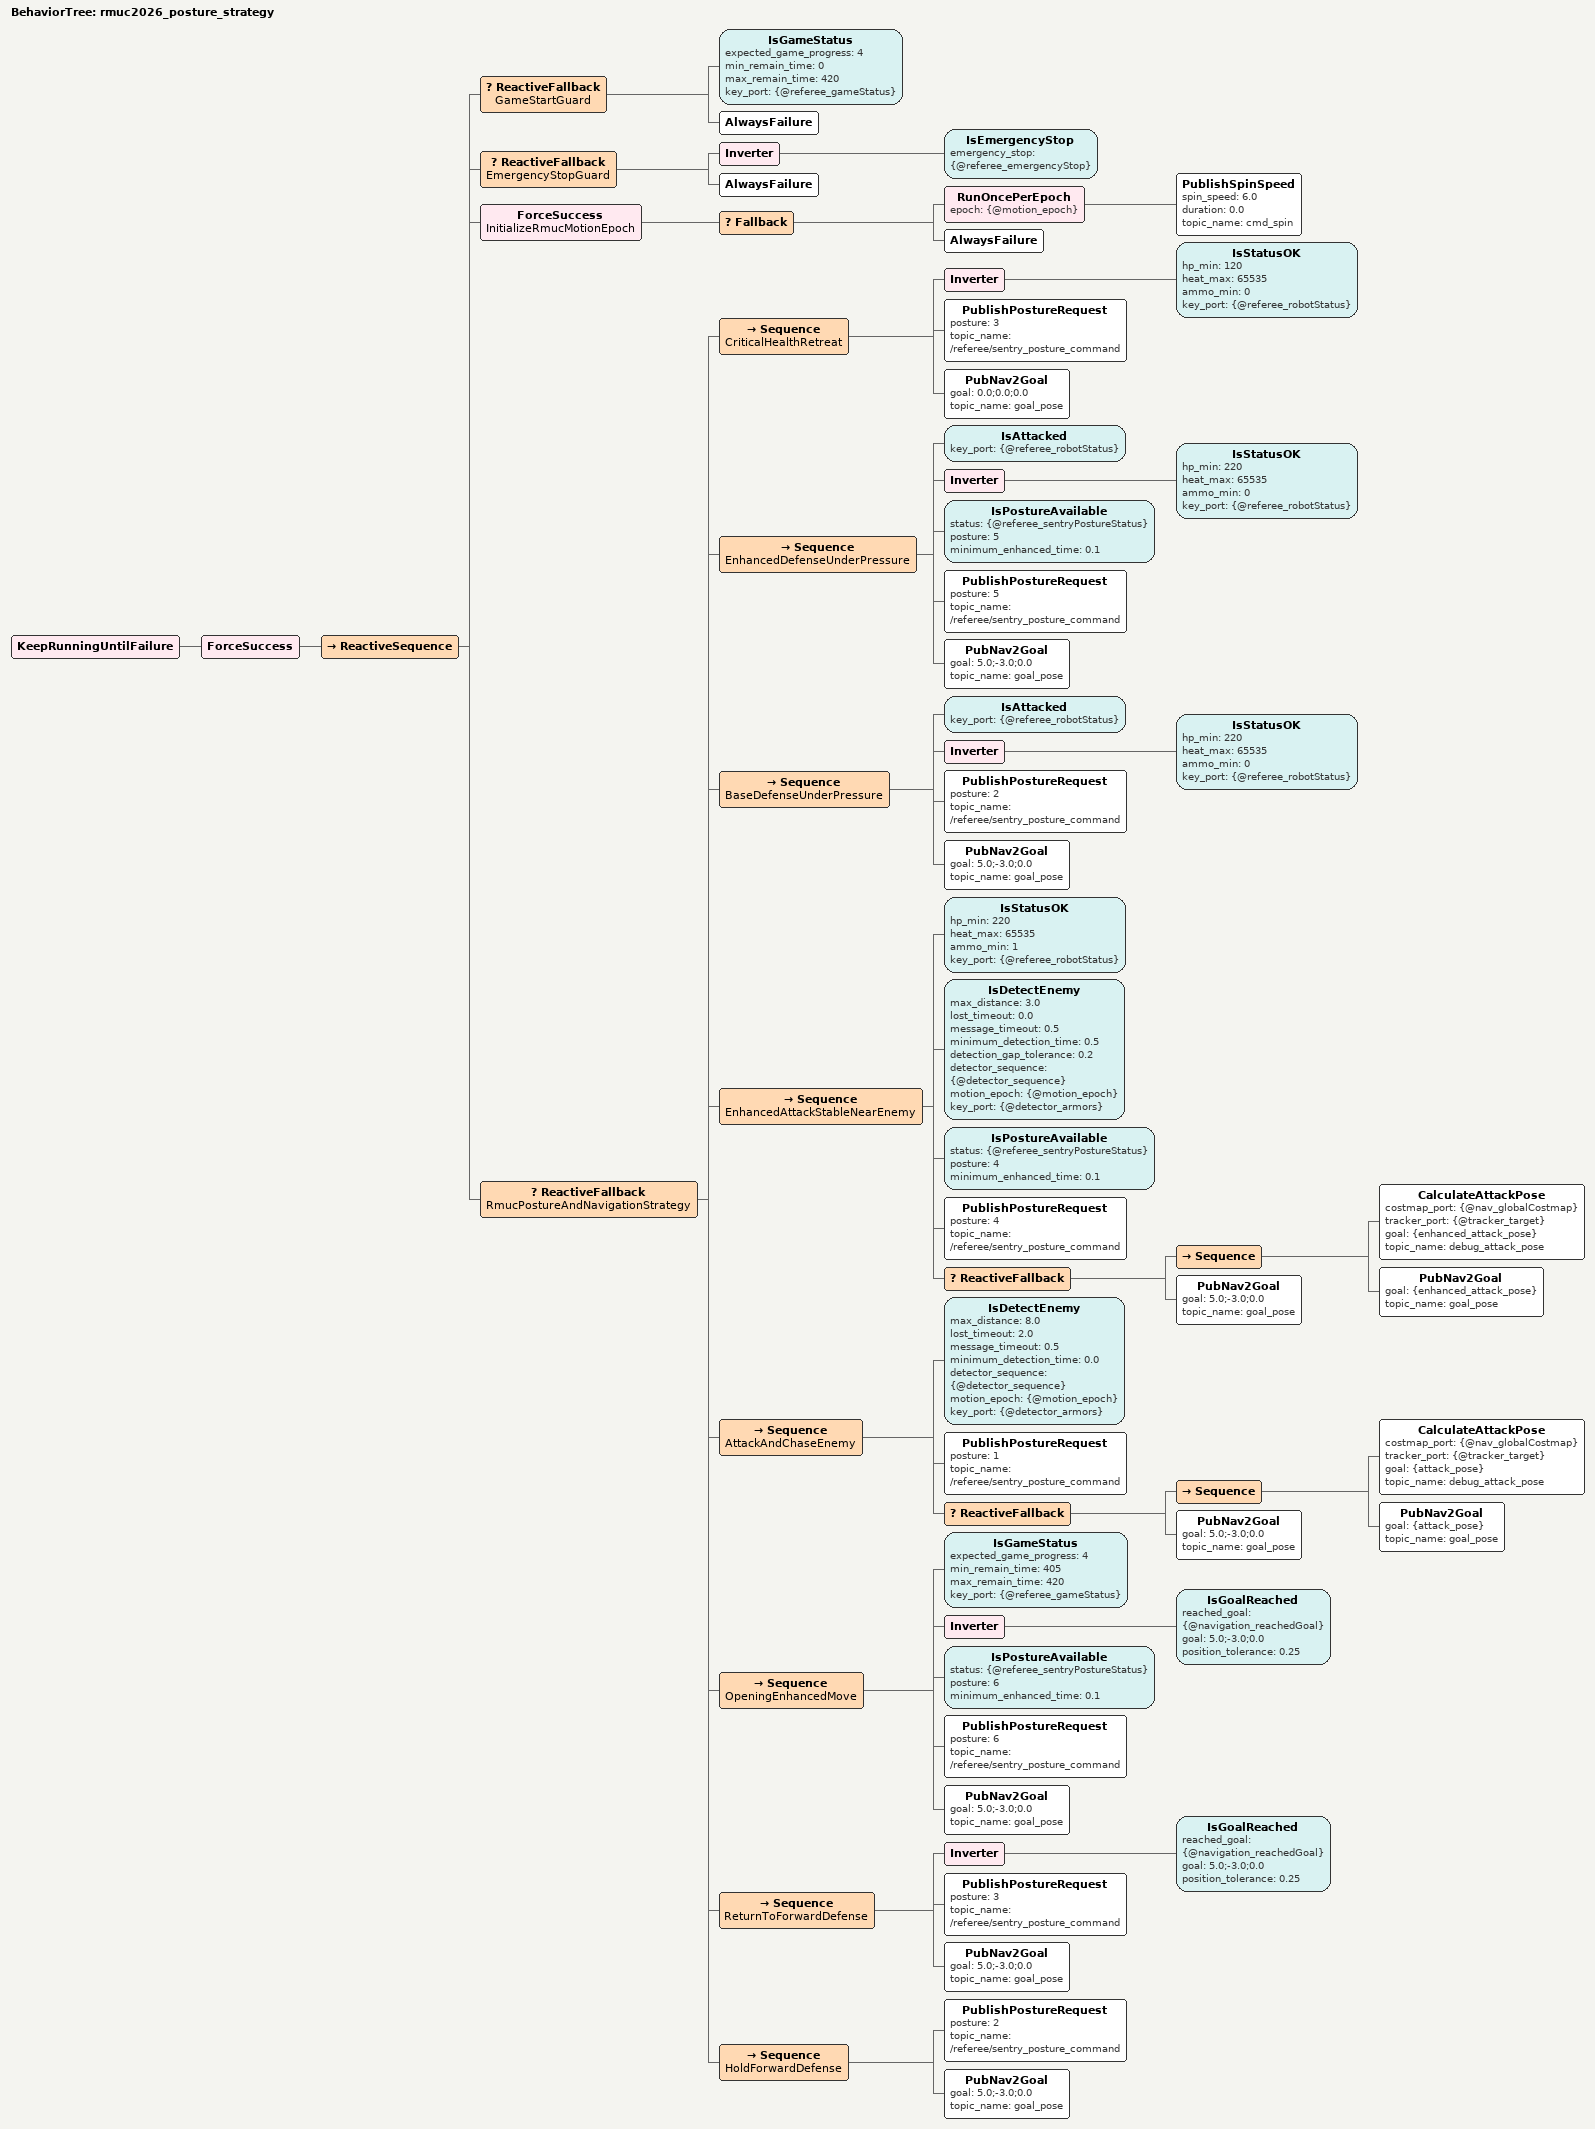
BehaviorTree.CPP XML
<?xml version="1.0" encoding="UTF-8"?>
<root BTCPP_format="4">
  <BehaviorTree ID="rmuc2026_posture_strategy">
    <KeepRunningUntilFailure>
      <ForceSuccess>
        <ReactiveSequence>
          <ReactiveFallback name="GameStartGuard">
            <IsGameStatus expected_game_progress="4"
                          min_remain_time="0"
                          max_remain_time="420"
                          key_port="{@referee_gameStatus}"/>
            <AlwaysFailure/>
          </ReactiveFallback>

          <ReactiveFallback name="EmergencyStopGuard">
            <Inverter>
              <IsEmergencyStop emergency_stop="{@referee_emergencyStop}"/>
            </Inverter>
            <AlwaysFailure/>
          </ReactiveFallback>

          <ForceSuccess name="InitializeRmucMotionEpoch">
            <Fallback>
              <RunOncePerEpoch epoch="{@motion_epoch}">
                <PublishSpinSpeed spin_speed="6.0"
                                  duration="0.0"
                                  topic_name="cmd_spin"/>
              </RunOncePerEpoch>
              <AlwaysFailure/>
            </Fallback>
          </ForceSuccess>

          <ReactiveFallback name="RmucPostureAndNavigationStrategy">
            <Sequence name="CriticalHealthRetreat">
              <Inverter>
                <IsStatusOK hp_min="120"
                            heat_max="65535"
                            ammo_min="0"
                            key_port="{@referee_robotStatus}"/>
              </Inverter>
              <PublishPostureRequest posture="3"
                                     topic_name="/referee/sentry_posture_command"/>
              <PubNav2Goal goal="0.0;0.0;0.0"
                           topic_name="goal_pose"/>
            </Sequence>

            <Sequence name="EnhancedDefenseUnderPressure">
              <IsAttacked key_port="{@referee_robotStatus}"/>
              <Inverter>
                <IsStatusOK hp_min="220"
                            heat_max="65535"
                            ammo_min="0"
                            key_port="{@referee_robotStatus}"/>
              </Inverter>
              <IsPostureAvailable status="{@referee_sentryPostureStatus}"
                                  posture="5"
                                  minimum_enhanced_time="0.1"/>
              <PublishPostureRequest posture="5"
                                     topic_name="/referee/sentry_posture_command"/>
              <PubNav2Goal goal="5.0;-3.0;0.0"
                           topic_name="goal_pose"/>
            </Sequence>

            <Sequence name="BaseDefenseUnderPressure">
              <IsAttacked key_port="{@referee_robotStatus}"/>
              <Inverter>
                <IsStatusOK hp_min="220"
                            heat_max="65535"
                            ammo_min="0"
                            key_port="{@referee_robotStatus}"/>
              </Inverter>
              <PublishPostureRequest posture="2"
                                     topic_name="/referee/sentry_posture_command"/>
              <PubNav2Goal goal="5.0;-3.0;0.0"
                           topic_name="goal_pose"/>
            </Sequence>

            <Sequence name="EnhancedAttackStableNearEnemy">
              <IsStatusOK hp_min="220"
                          heat_max="65535"
                          ammo_min="1"
                          key_port="{@referee_robotStatus}"/>
              <IsDetectEnemy max_distance="3.0"
                             lost_timeout="0.0"
                             message_timeout="0.5"
                             minimum_detection_time="0.5"
                             detection_gap_tolerance="0.2"
                             detector_sequence="{@detector_sequence}"
                             motion_epoch="{@motion_epoch}"
                             key_port="{@detector_armors}"/>
              <IsPostureAvailable status="{@referee_sentryPostureStatus}"
                                  posture="4"
                                  minimum_enhanced_time="0.1"/>
              <PublishPostureRequest posture="4"
                                     topic_name="/referee/sentry_posture_command"/>
              <ReactiveFallback>
                <Sequence>
                  <CalculateAttackPose costmap_port="{@nav_globalCostmap}"
                                       tracker_port="{@tracker_target}"
                                       goal="{enhanced_attack_pose}"
                                       topic_name="debug_attack_pose"/>
                  <PubNav2Goal goal="{enhanced_attack_pose}"
                               topic_name="goal_pose"/>
                </Sequence>
                <PubNav2Goal goal="5.0;-3.0;0.0"
                             topic_name="goal_pose"/>
              </ReactiveFallback>
            </Sequence>

            <Sequence name="AttackAndChaseEnemy">
              <IsDetectEnemy max_distance="8.0"
                             lost_timeout="2.0"
                             message_timeout="0.5"
                             minimum_detection_time="0.0"
                             detector_sequence="{@detector_sequence}"
                             motion_epoch="{@motion_epoch}"
                             key_port="{@detector_armors}"/>
              <PublishPostureRequest posture="1"
                                     topic_name="/referee/sentry_posture_command"/>
              <ReactiveFallback>
                <Sequence>
                  <CalculateAttackPose costmap_port="{@nav_globalCostmap}"
                                       tracker_port="{@tracker_target}"
                                       goal="{attack_pose}"
                                       topic_name="debug_attack_pose"/>
                  <PubNav2Goal goal="{attack_pose}"
                               topic_name="goal_pose"/>
                </Sequence>
                <PubNav2Goal goal="5.0;-3.0;0.0"
                             topic_name="goal_pose"/>
              </ReactiveFallback>
            </Sequence>

            <Sequence name="OpeningEnhancedMove">
              <IsGameStatus expected_game_progress="4"
                            min_remain_time="405"
                            max_remain_time="420"
                            key_port="{@referee_gameStatus}"/>
              <Inverter>
                <IsGoalReached reached_goal="{@navigation_reachedGoal}"
                               goal="5.0;-3.0;0.0"
                               position_tolerance="0.25"/>
              </Inverter>
              <IsPostureAvailable status="{@referee_sentryPostureStatus}"
                                  posture="6"
                                  minimum_enhanced_time="0.1"/>
              <PublishPostureRequest posture="6"
                                     topic_name="/referee/sentry_posture_command"/>
              <PubNav2Goal goal="5.0;-3.0;0.0"
                           topic_name="goal_pose"/>
            </Sequence>

            <Sequence name="ReturnToForwardDefense">
              <Inverter>
                <IsGoalReached reached_goal="{@navigation_reachedGoal}"
                               goal="5.0;-3.0;0.0"
                               position_tolerance="0.25"/>
              </Inverter>
              <PublishPostureRequest posture="3"
                                     topic_name="/referee/sentry_posture_command"/>
              <PubNav2Goal goal="5.0;-3.0;0.0"
                           topic_name="goal_pose"/>
            </Sequence>

            <Sequence name="HoldForwardDefense">
              <PublishPostureRequest posture="2"
                                     topic_name="/referee/sentry_posture_command"/>
              <PubNav2Goal goal="5.0;-3.0;0.0"
                           topic_name="goal_pose"/>
            </Sequence>
          </ReactiveFallback>
        </ReactiveSequence>
      </ForceSuccess>
    </KeepRunningUntilFailure>
  </BehaviorTree>
</root>
